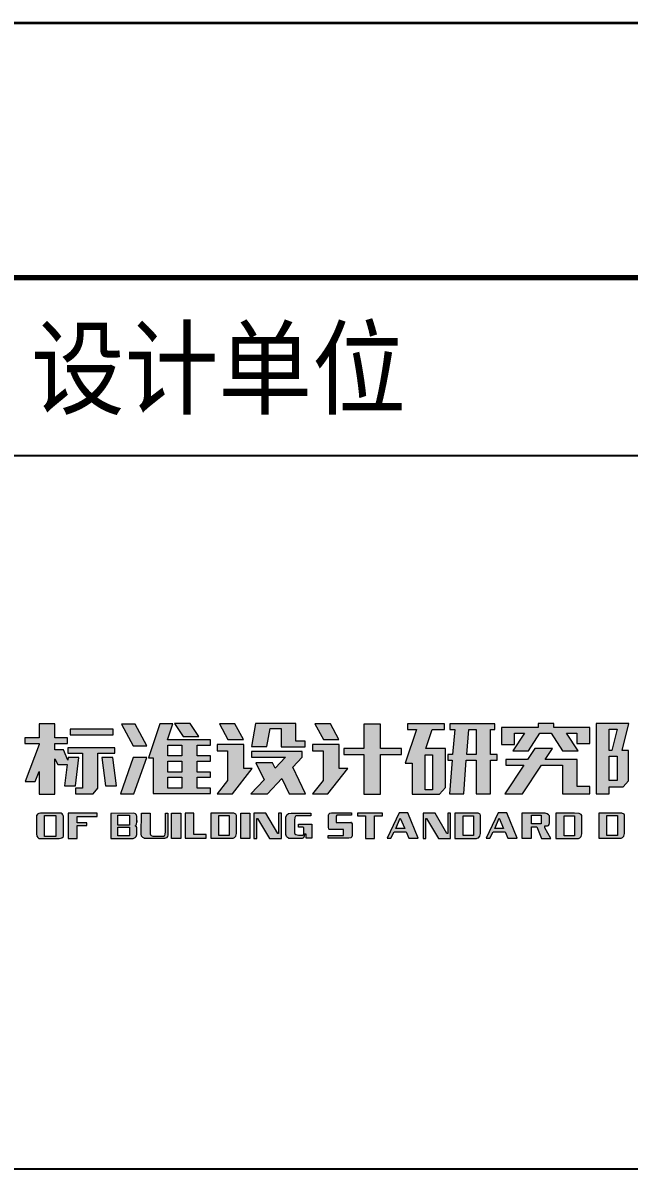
# Model space of a CAD drawing. Header units: millimetres. Extents: x 0 to 16820, y -11520 to 11880.
# Drawn here: x 13799 to 14275, y -4020 to -3120 of the extents above; entities that cross this region are included whole.
import ezdxf
from ezdxf.enums import TextEntityAlignment as Align

# ---------------------------------------------------------------- set-up
doc = ezdxf.new("R2010")
doc.units = ezdxf.units.MM
doc.header["$LTSCALE"] = 1000
doc.layers.add('图框层', color=7, linetype='Continuous')
doc.styles.add('MtXpl_', font='')
doc.styles.add('宋体', font='', dxfattribs={"width": 0.8})
doc.styles.get('MtXpl_').set_extended_font_data('SimSun')
doc.styles.get('宋体').set_extended_font_data('SimSun')

# ---------------------------------------------------------------- blocks, each defined once
blk = doc.blocks.new('*U23')
at = {"layer": '图框层'}
h = blk.add_hatch(color=256, dxfattribs=at)
h.dxf.hatch_style = 2
h.paths.add_polyline_path([(691.993, 390.041), (692.135, 391.155), (691.71, 391.155), (691.697, 391.061), (691.53, 391.454), (691.181, 391.454), (691.181, 391.714), (691.686, 391.714), (691.686, 391.937), (691.181, 391.937), (691.181, 392.48), (690.568, 392.48), (690.568, 391.937), (690.009, 391.937), (690.009, 391.714), (690.568, 391.714), (690.568, 391.671), (690.017, 390.213), (690.415, 390.213), (690.568, 390.607), (690.568, 389.723), (691.181, 389.723), (691.181, 391.111), (691.3, 390.88), (691.674, 390.88), (691.564, 390.041)])
h = blk.add_hatch(color=256, dxfattribs=at)
h.dxf.hatch_style = 2
h.paths.add_polyline_path([(693.809, 392.469), (694.269, 391.615), (694.8, 391.615), (694.341, 392.469)])
h = blk.add_hatch(color=256, dxfattribs=at)
h.dxf.hatch_style = 2
h.paths.add_polyline_path([(697.297, 391.642), (697.297, 391.848), (695.611, 391.848), (695.823, 392.48), (695.315, 392.48), (694.867, 391.14), (695.045, 391.14), (695.045, 389.742), (695.585, 389.742), (695.585, 389.742), (697.297, 389.742), (697.297, 389.949), (696.784, 389.949), (696.784, 390.382), (697.297, 390.382), (697.297, 390.589), (696.784, 390.589), (696.784, 391.021), (697.297, 391.021), (697.297, 391.228), (696.784, 391.228), (696.784, 391.642)])
h.paths.add_polyline_path([(696.171, 389.949), (695.627, 389.949), (695.627, 390.382), (696.171, 390.382)])
h.paths.add_polyline_path([(696.171, 390.589), (695.627, 390.589), (695.627, 391.021), (696.171, 391.021)])
h.paths.add_polyline_path([(696.171, 391.228), (695.627, 391.228), (695.627, 391.642), (696.171, 391.642)])
h = blk.add_hatch(color=256, dxfattribs=at)
h.dxf.hatch_style = 2
h.paths.add_polyline_path([(696.84, 391.986), (696.503, 392.496), (695.893, 392.496), (696.23, 391.986)])
h = blk.add_hatch(color=256, dxfattribs=at)
h.dxf.hatch_style = 2
h.paths.add_polyline_path([(698.598, 391.86), (698.261, 392.48), (697.651, 392.48), (697.987, 391.86)])
h = blk.add_hatch(color=256, dxfattribs=at)
h.dxf.hatch_style = 2
h.paths.add_polyline_path([(699.649, 392.304), (700.073, 392.304), (700.073, 391.795), (700.073, 391.623), (700.073, 391.584), (701.023, 391.584), (701.023, 391.795), (700.655, 391.795), (700.655, 392.304), (700.655, 392.492), (700.073, 392.492), (699.683, 392.492), (699.074, 392.492), (699.072, 392.492), (698.91, 391.588), (699.521, 391.588)])
h = blk.add_hatch(color=256, dxfattribs=at)
h.dxf.hatch_style = 2
h.paths.add_polyline_path([(702.351, 391.86), (702.014, 392.48), (701.404, 392.48), (701.74, 391.86)])
h = blk.add_hatch(color=256, dxfattribs=at)
h.dxf.hatch_style = 2
h.paths.add_polyline_path([(704.803, 391.511), (703.98, 391.511), (703.98, 392.465), (703.325, 392.465), (703.325, 391.511), (702.547, 391.511), (702.547, 391.278), (703.325, 391.278), (703.325, 389.723), (703.98, 389.723), (703.98, 391.278), (704.803, 391.278)])
h = blk.add_hatch(color=256, dxfattribs=at)
h.dxf.hatch_style = 2
h.paths.add_polyline_path([(706.012, 392.262), (706.492, 392.262), (706.492, 392.477), (705.04, 392.477), (705.04, 392.262), (705.401, 392.262), (704.955, 390.941), (705.232, 390.941), (705.232, 389.723), (706.304, 389.723), (706.534, 389.976), (706.534, 391.508), (705.757, 391.508)])
h.paths.add_polyline_path([(706.028, 391.263), (706.028, 389.888), (705.733, 389.888), (705.733, 391.263)])
h = blk.add_hatch(color=256, dxfattribs=at)
h.dxf.hatch_style = 2
h.paths.add_polyline_path([(708.303, 391.274), (708.303, 392.258), (708.472, 392.258), (708.472, 392.484), (706.702, 392.484), (706.702, 392.258), (706.899, 392.258), (706.816, 391.274), (706.633, 391.274), (706.633, 391.048), (706.798, 391.048), (706.695, 389.735), (707.25, 389.735), (707.354, 391.048), (707.744, 391.048), (707.744, 389.731), (708.303, 389.731), (708.303, 391.048), (708.564, 391.048), (708.564, 391.274)])
h.paths.add_polyline_path([(707.372, 391.274), (707.455, 392.258), (707.744, 392.258), (707.744, 391.274)])
h = blk.add_hatch(color=256, dxfattribs=at)
h.dxf.hatch_style = 2
h.paths.add_polyline_path([(712.194, 392.343), (711.696, 392.343), (710.789, 392.343), (710.789, 392.488), (710.172, 392.488), (710.172, 392.343), (709.245, 392.343), (708.74, 392.343), (708.74, 392.117), (708.74, 391.665), (709.245, 391.665), (709.245, 392.117), (709.634, 392.117), (709.188, 391.423), (709.798, 391.423), (710.245, 392.117), (710.685, 392.117), (711.132, 391.423), (711.742, 391.423), (711.295, 392.117), (711.696, 392.117), (711.696, 391.715), (712.202, 391.715), (712.202, 392.343)])
h = blk.add_hatch(color=256, dxfattribs=at)
h.dxf.hatch_style = 2
h.paths.add_polyline_path([(713.661, 392.488), (713.329, 392.488), (712.971, 392.488), (712.462, 392.488), (712.462, 392.277), (712.462, 389.731), (712.971, 389.731), (712.971, 390.01), (713.281, 390.01), (713.519, 390.01), (713.73, 390.248), (713.73, 391.439), (713.476, 391.439), (713.733, 392.488)])
h.paths.add_polyline_path([(712.971, 392.277), (713.278, 392.277), (713.071, 391.435), (712.971, 391.435)])
h.paths.add_polyline_path([(713.281, 390.252), (712.971, 390.252), (712.971, 391.213), (713.281, 391.213)])
h = blk.add_hatch(color=256, dxfattribs=at)
h.dxf.hatch_style = 2
h.paths.add_polyline_path([(693.475, 392.277), (691.79, 392.277), (691.79, 392.052), (693.475, 392.052)])
h = blk.add_hatch(color=256, dxfattribs=at)
h.dxf.hatch_style = 2
h.paths.add_polyline_path([(693.548, 391.328), (693.548, 391.538), (691.698, 391.538), (691.698, 391.328), (692.28, 391.328), (692.28, 389.949), (691.993, 389.949), (691.993, 389.731), (692.694, 389.731), (692.881, 389.961), (692.881, 391.328)])
h = blk.add_hatch(color=256, dxfattribs=at)
h.dxf.hatch_style = 2
h.paths.add_polyline_path([(698.61, 390.723), (698.61, 391.672), (698.603, 391.672), (697.975, 391.672), (697.561, 391.672), (697.561, 391.416), (697.975, 391.416), (697.975, 390.255), (697.562, 389.735), (698.161, 389.735), (698.944, 390.723)])
h = blk.add_hatch(color=256, dxfattribs=at)
h.dxf.hatch_style = 2
h.paths.add_polyline_path([(702.363, 391.672), (702.356, 391.672), (701.728, 391.672), (701.314, 391.672), (701.314, 391.416), (701.728, 391.416), (701.728, 390.255), (701.316, 389.735), (701.913, 389.735), (702.697, 390.723), (702.363, 390.723)])
h = blk.add_hatch(color=256, dxfattribs=at)
h.dxf.hatch_style = 2
h.paths.add_polyline_path([(711.715, 391.079), (711.612, 391.079), (711.129, 391.079), (710.451, 391.079), (710.736, 391.511), (710.049, 391.511), (709.764, 391.079), (708.9, 391.079), (708.9, 390.853), (709.615, 390.853), (708.872, 389.728), (709.559, 389.727), (710.302, 390.853), (711.129, 390.853), (711.129, 389.738), (711.194, 389.738), (711.715, 389.738), (712.202, 389.738), (712.202, 390.022), (711.715, 390.022)])
h = blk.add_hatch(color=256, dxfattribs=at)
h.dxf.hatch_style = 2
h.paths.add_polyline_path([(693.46, 391.155), (693.035, 391.155), (693.176, 390.041), (693.605, 390.041)])
h = blk.add_hatch(color=256, dxfattribs=at)
h.dxf.hatch_style = 2
h.paths.add_polyline_path([(693.763, 389.731), (694.295, 389.731), (694.796, 391.155), (694.265, 391.155)])
h = blk.add_hatch(color=256, dxfattribs=at)
h.dxf.hatch_style = 2
h.paths.add_polyline_path([(701.035, 389.727), (700.537, 390.785), (700.901, 391.167), (700.901, 391.397), (698.917, 391.397), (698.917, 391.167), (700.254, 391.167), (699.841, 390.734), (699.736, 390.952), (699.09, 390.952), (699.407, 390.279), (698.891, 389.738), (699.538, 389.738), (700.106, 390.334), (700.388, 389.727)])
h = blk.add_hatch(color=256, dxfattribs=at)
h.dxf.hatch_style = 2
edge = h.paths.add_edge_path()
edge.add_spline(control_points=[(691.525, 388.092), (691.525, 388.092), (691.525, 388.851), (691.525, 388.851), (691.517, 388.946), (691.422, 388.98), (691.422, 388.98), (691.422, 388.98), (690.629, 388.98), (690.629, 388.98), (690.523, 388.98), (690.469, 388.882), (690.469, 388.882), (690.469, 388.882), (690.469, 388.156), (690.469, 388.156), (690.469, 388.008), (690.557, 387.985), (690.557, 387.985), (690.557, 387.985), (691.354, 387.985), (691.354, 387.985), (691.54, 387.985), (691.525, 388.092), (691.525, 388.092)], knot_values=[0, 0, 0, 0, 1, 1, 1, 2, 2, 2, 3, 3, 3, 4, 4, 4, 5, 5, 5, 6, 6, 6, 7, 7, 7, 8, 8, 8, 8], degree=3, periodic=0)
h.paths.add_polyline_path([(691.231, 388.062), (690.786, 388.062), (690.786, 388.882), (691.231, 388.882)])
h = blk.add_hatch(color=256, dxfattribs=at)
h.dxf.hatch_style = 2
h.paths.add_polyline_path([(692.844, 388.843), (692.844, 388.98), (692.058, 388.98), (691.707, 388.98), (691.707, 388.843), (691.707, 387.985), (692.058, 387.985), (692.058, 388.483), (692.447, 388.483), (692.447, 388.592), (692.058, 388.592), (692.058, 388.843)])
h = blk.add_hatch(color=256, dxfattribs=at)
h.dxf.hatch_style = 2
edge = h.paths.add_edge_path()
edge.add_spline(control_points=[(694.337, 388.47), (694.337, 388.47), (694.404, 388.483), (694.405, 388.622), (694.405, 388.622), (694.405, 388.862), (694.405, 388.862), (694.405, 388.862), (694.394, 388.971), (694.297, 388.971), (694.297, 388.971), (693.393, 388.963), (693.393, 388.963), (693.393, 388.963), (693.393, 387.985), (693.393, 387.985), (693.393, 387.985), (694.268, 387.985), (694.268, 387.985), (694.268, 387.985), (694.406, 388.013), (694.406, 388.131), (694.406, 388.131), (694.406, 388.402), (694.406, 388.402), (694.406, 388.402), (694.399, 388.47), (694.337, 388.47)], knot_values=[0, 0, 0, 0, 1, 1, 1, 2, 2, 2, 3, 3, 3, 4, 4, 4, 5, 5, 5, 6, 6, 6, 7, 7, 7, 8, 8, 8, 9, 9, 9, 9], degree=3, periodic=0)
h.paths.add_polyline_path([(694.121, 388.08), (693.66, 388.08), (693.66, 388.43), (694.121, 388.43)])
h.paths.add_polyline_path([(694.121, 388.504), (693.66, 388.504), (693.66, 388.89), (694.121, 388.89)])
h = blk.add_hatch(color=256, dxfattribs=at)
h.dxf.hatch_style = 2
edge = h.paths.add_edge_path()
edge.add_spline(control_points=[(694.591, 388.975), (694.591, 388.975), (694.935, 388.975), (694.935, 388.975), (694.935, 388.975), (694.935, 388.172), (694.935, 388.172), (694.935, 388.172), (694.924, 388.076), (695.037, 388.076), (695.037, 388.076), (695.48, 388.076), (695.48, 388.076), (695.48, 388.076), (695.537, 388.076), (695.537, 388.241), (695.537, 388.241), (695.537, 388.975), (695.537, 388.975), (695.537, 388.975), (695.63, 388.975), (695.63, 388.975), (695.63, 388.975), (695.63, 388.13), (695.63, 388.13), (695.63, 388.13), (695.634, 387.98), (695.496, 387.98), (695.496, 387.98), (694.714, 387.98), (694.714, 387.98), (694.714, 387.98), (694.577, 388.023), (694.577, 388.156), (694.577, 388.156), (694.591, 388.975), (694.591, 388.975)], knot_values=[0, 0, 0, 0, 1, 1, 1, 2, 2, 2, 3, 3, 3, 4, 4, 4, 5, 5, 5, 6, 6, 6, 7, 7, 7, 8, 8, 8, 9, 9, 9, 10, 10, 10, 11, 11, 11, 12, 12, 12, 12], degree=3, periodic=0)
h = blk.add_hatch(color=256, dxfattribs=at)
h.dxf.hatch_style = 2
h.paths.add_polyline_path([(696.138, 387.985), (695.777, 387.985), (695.777, 388.98), (696.138, 388.98)])
h = blk.add_hatch(color=256, dxfattribs=at)
h.dxf.hatch_style = 2
h.paths.add_polyline_path([(696.647, 388.131), (696.647, 388.975), (696.309, 388.975), (696.309, 388.131), (696.309, 387.988), (696.647, 387.988), (697.138, 387.988), (697.138, 388.131)])
h = blk.add_hatch(color=256, dxfattribs=at)
h.dxf.hatch_style = 2
edge = h.paths.add_edge_path()
edge.add_spline(control_points=[(698.042, 388.977), (698.042, 388.977), (697.31, 388.977), (697.31, 388.977), (697.31, 388.977), (697.31, 387.988), (697.31, 387.988), (697.31, 387.988), (698.168, 387.988), (698.168, 387.988), (698.168, 387.988), (698.322, 387.996), (698.322, 388.173), (698.322, 388.173), (698.322, 388.865), (698.322, 388.865), (698.322, 388.865), (698.365, 389.014), (698.042, 388.977)], knot_values=[0, 0, 0, 0, 1, 1, 1, 2, 2, 2, 3, 3, 3, 4, 4, 4, 5, 5, 5, 6, 6, 6, 6], degree=3, periodic=0)
h.paths.add_polyline_path([(698.042, 388.093), (697.634, 388.093), (697.634, 388.877), (698.042, 388.877)])
h = blk.add_hatch(color=256, dxfattribs=at)
h.dxf.hatch_style = 2
h.paths.add_polyline_path([(698.853, 387.985), (698.492, 387.985), (698.492, 388.98), (698.853, 388.98)])
h = blk.add_hatch(color=256, dxfattribs=at)
h.dxf.hatch_style = 2
h.paths.add_polyline_path([(699.98, 388.968), (699.98, 388.17), (699.947, 388.17), (699.481, 388.98), (699.01, 388.98), (699.016, 388.968), (699.01, 388.968), (699.01, 387.985), (699.124, 387.985), (699.124, 388.769), (699.149, 388.769), (699.615, 387.985), (699.98, 387.985), (700.007, 387.985), (700.095, 387.985), (700.095, 388.968)])
h = blk.add_hatch(color=256, dxfattribs=at)
h.dxf.hatch_style = 2
edge = h.paths.add_edge_path()
edge.add_spline(control_points=[(700.267, 388.824), (700.267, 388.824), (700.309, 388.98), (700.473, 388.98), (700.473, 388.98), (701.25, 388.98), (701.25, 388.98), (701.25, 388.98), (701.25, 388.866), (701.25, 388.866), (701.25, 388.866), (700.674, 388.866), (700.674, 388.866), (700.674, 388.866), (700.606, 388.882), (700.606, 388.702), (700.606, 388.702), (700.606, 388.21), (700.606, 388.21), (700.606, 388.21), (700.579, 388.115), (700.759, 388.115), (700.759, 388.115), (700.941, 388.115), (700.941, 388.115), (700.941, 388.115), (700.972, 388.104), (700.972, 388.226), (700.972, 388.226), (700.972, 388.363), (700.972, 388.363), (700.972, 388.363), (701.013, 388.428), (700.869, 388.428), (700.869, 388.428), (700.759, 388.428), (700.759, 388.428), (700.759, 388.428), (700.759, 388.547), (700.759, 388.547), (700.759, 388.547), (701.285, 388.547), (701.285, 388.547), (701.285, 388.547), (701.285, 387.991), (701.285, 387.991), (701.285, 387.991), (701.06, 387.991), (701.06, 387.991), (701.06, 387.991), (701.06, 388.145), (701.06, 388.145), (701.06, 388.145), (700.999, 388.145), (700.999, 388.145), (700.999, 388.145), (700.976, 387.985), (700.911, 387.985), (700.911, 387.985), (700.385, 387.985), (700.385, 387.985), (700.385, 387.985), (700.267, 388.016), (700.267, 388.131), (700.267, 388.131), (700.267, 388.824), (700.267, 388.824)], knot_values=[0, 0, 0, 0, 1, 1, 1, 2, 2, 2, 3, 3, 3, 4, 4, 4, 5, 5, 5, 6, 6, 6, 7, 7, 7, 8, 8, 8, 9, 9, 9, 10, 10, 10, 11, 11, 11, 12, 12, 12, 13, 13, 13, 14, 14, 14, 15, 15, 15, 16, 16, 16, 17, 17, 17, 18, 18, 18, 19, 19, 19, 20, 20, 20, 21, 21, 21, 22, 22, 22, 22], degree=3, periodic=0)
h = blk.add_hatch(color=256, dxfattribs=at)
h.dxf.hatch_style = 2
edge = h.paths.add_edge_path()
edge.add_spline(control_points=[(702.051, 388.986), (702.051, 388.986), (702.843, 388.986), (702.843, 388.986), (702.843, 388.986), (702.843, 388.891), (702.843, 388.891), (702.843, 388.891), (702.265, 388.891), (702.265, 388.891), (702.265, 388.891), (702.235, 388.862), (702.235, 388.862), (702.235, 388.862), (702.235, 388.613), (702.235, 388.613), (702.235, 388.613), (702.843, 388.613), (702.843, 388.613), (702.843, 388.613), (702.813, 388.613), (702.813, 388.613), (702.813, 388.613), (702.874, 388.614), (702.874, 388.487), (702.874, 388.487), (702.874, 388.098), (702.874, 388.098), (702.874, 388.098), (702.867, 387.991), (702.738, 387.991), (702.738, 387.991), (701.925, 387.991), (701.925, 387.991), (701.925, 387.991), (701.925, 388.091), (701.925, 388.091), (701.925, 388.091), (702.524, 388.091), (702.524, 388.091), (702.524, 388.091), (702.524, 388.334), (702.524, 388.334), (702.524, 388.334), (701.974, 388.334), (701.974, 388.334), (701.974, 388.334), (701.94, 388.342), (701.94, 388.423), (701.94, 388.423), (701.94, 388.88), (701.94, 388.88), (701.94, 388.88), (701.945, 388.986), (702.051, 388.986)], knot_values=[0, 0, 0, 0, 1, 1, 1, 2, 2, 2, 3, 3, 3, 4, 4, 4, 5, 5, 5, 6, 6, 6, 7, 7, 7, 8, 8, 8, 9, 9, 9, 10, 10, 10, 11, 11, 11, 12, 12, 12, 13, 13, 13, 14, 14, 14, 15, 15, 15, 16, 16, 16, 17, 17, 17, 18, 18, 18, 18], degree=3, periodic=0)
h = blk.add_hatch(color=256, dxfattribs=at)
h.dxf.hatch_style = 2
h.paths.add_polyline_path([(704.055, 388.98), (703.083, 388.98), (703.083, 388.874), (703.392, 388.874), (703.392, 387.985), (703.741, 387.985), (703.741, 388.874), (704.055, 388.874)])
h = blk.add_hatch(color=256, dxfattribs=at)
h.dxf.hatch_style = 2
h.paths.add_polyline_path([(705.052, 388.986), (704.717, 388.986), (704.242, 387.991), (704.383, 387.991), (704.525, 388.242), (704.989, 388.242), (705.089, 387.991), (705.467, 387.991)])
h.paths.add_polyline_path([(704.581, 388.371), (704.757, 388.774), (704.932, 388.371)])
h = blk.add_hatch(color=256, dxfattribs=at)
h.dxf.hatch_style = 2
h.paths.add_polyline_path([(706.623, 388.968), (706.623, 388.17), (706.589, 388.17), (706.124, 388.98), (705.654, 388.98), (705.659, 388.968), (705.654, 388.968), (705.654, 387.985), (705.767, 387.985), (705.767, 388.769), (705.791, 388.769), (706.258, 387.985), (706.623, 387.985), (706.649, 387.985), (706.738, 387.985), (706.738, 388.968)])
h = blk.add_hatch(color=256, dxfattribs=at)
h.dxf.hatch_style = 2
edge = h.paths.add_edge_path()
edge.add_spline(control_points=[(707.633, 388.975), (707.633, 388.975), (706.902, 388.975), (706.902, 388.975), (706.902, 388.975), (706.902, 387.985), (706.902, 387.985), (706.902, 387.985), (707.759, 387.985), (707.759, 387.985), (707.759, 387.985), (707.914, 387.993), (707.914, 388.17), (707.914, 388.17), (707.914, 388.862), (707.914, 388.862), (707.914, 388.862), (707.956, 389.011), (707.633, 388.975)], knot_values=[0, 0, 0, 0, 1, 1, 1, 2, 2, 2, 3, 3, 3, 4, 4, 4, 5, 5, 5, 6, 6, 6, 6], degree=3, periodic=0)
h.paths.add_polyline_path([(707.633, 388.091), (707.225, 388.091), (707.225, 388.874), (707.633, 388.874)])
h = blk.add_hatch(color=256, dxfattribs=at)
h.dxf.hatch_style = 2
h.paths.add_polyline_path([(708.941, 388.986), (708.607, 388.986), (708.131, 387.991), (708.272, 387.991), (708.415, 388.242), (708.878, 388.242), (708.979, 387.991), (709.355, 387.991)])
h.paths.add_polyline_path([(708.469, 388.371), (708.647, 388.774), (708.821, 388.371)])
h = blk.add_hatch(color=256, dxfattribs=at)
h.dxf.hatch_style = 2
edge = h.paths.add_edge_path()
edge.add_spline(control_points=[(710.44, 388.394), (710.44, 388.394), (710.44, 388.473), (710.44, 388.473), (710.44, 388.473), (710.532, 388.473), (710.532, 388.473), (710.532, 388.473), (710.624, 388.491), (710.624, 388.589), (710.624, 388.589), (710.624, 388.857), (710.624, 388.857), (710.624, 388.857), (710.59, 388.971), (710.446, 388.971), (710.446, 388.971), (709.537, 388.971), (709.537, 388.971), (709.537, 388.971), (709.537, 387.986), (709.537, 387.986), (709.537, 387.986), (709.909, 387.986), (709.909, 387.986), (709.909, 387.986), (709.909, 388.44), (709.909, 388.44), (709.909, 388.44), (710.12, 388.44), (710.12, 388.44), (710.12, 388.44), (710.309, 387.985), (710.309, 387.985), (710.309, 387.985), (710.681, 387.985), (710.681, 387.985), (710.681, 387.985), (710.44, 388.394), (710.44, 388.394)], knot_values=[0, 0, 0, 0, 1, 1, 1, 2, 2, 2, 3, 3, 3, 4, 4, 4, 5, 5, 5, 6, 6, 6, 7, 7, 7, 8, 8, 8, 9, 9, 9, 10, 10, 10, 11, 11, 11, 12, 12, 12, 13, 13, 13, 13], degree=3, periodic=0)
h.paths.add_polyline_path([(710.296, 388.553), (709.921, 388.553), (709.921, 388.894), (710.296, 388.894)])
h = blk.add_hatch(color=256, dxfattribs=at)
h.dxf.hatch_style = 2
edge = h.paths.add_edge_path()
edge.add_spline(control_points=[(711.608, 388.969), (711.608, 388.969), (710.876, 388.969), (710.876, 388.969), (710.876, 388.969), (710.876, 387.98), (710.876, 387.98), (710.876, 387.98), (711.733, 387.98), (711.733, 387.98), (711.733, 387.98), (711.887, 387.988), (711.887, 388.165), (711.887, 388.165), (711.887, 388.857), (711.887, 388.857), (711.887, 388.857), (711.93, 389.006), (711.608, 388.969)], knot_values=[0, 0, 0, 0, 1, 1, 1, 2, 2, 2, 3, 3, 3, 4, 4, 4, 5, 5, 5, 6, 6, 6, 6], degree=3, periodic=0)
h.paths.add_polyline_path([(711.608, 388.086), (711.199, 388.086), (711.199, 388.87), (711.608, 388.87)])
h = blk.add_hatch(color=256, dxfattribs=at)
h.dxf.hatch_style = 2
edge = h.paths.add_edge_path()
edge.add_spline(control_points=[(713.288, 388.98), (713.288, 388.98), (712.557, 388.98), (712.557, 388.98), (712.557, 388.98), (712.557, 387.989), (712.557, 387.989), (712.557, 387.989), (713.414, 387.989), (713.414, 387.989), (713.414, 387.989), (713.569, 387.998), (713.569, 388.176), (713.569, 388.176), (713.569, 388.868), (713.569, 388.868), (713.569, 388.868), (713.611, 389.017), (713.288, 388.98)], knot_values=[0, 0, 0, 0, 1, 1, 1, 2, 2, 2, 3, 3, 3, 4, 4, 4, 5, 5, 5, 6, 6, 6, 6], degree=3, periodic=0)
h.paths.add_polyline_path([(713.288, 388.096), (712.88, 388.096), (712.88, 388.88), (713.288, 388.88)])
at = {"layer": '图框层', "color": 4, "lineweight": 35}
blk.add_line((0, 420), (743, 420), dxfattribs=at)
at = {"layer": '图框层', "color": 0, "linetype": 'Continuous', "lineweight": 70}
blk.add_line((25, 410), (733, 410), dxfattribs=at)
at = {"layer": '图框层', "lineweight": 0}
for p, q in [((663, 410), (733, 410)), ((691.181, 392.48), (690.568, 392.48)), ((690.568, 392.48), (690.568, 391.937)), ((691.181, 391.937), (691.181, 392.48)), ((693.809, 392.469), (694.269, 391.615)), ((694.341, 392.469), (693.809, 392.469)), ((694.8, 391.615), (694.341, 392.469)), ((695.315, 392.48), (694.867, 391.14)), ((695.823, 392.48), (695.315, 392.48)), ((695.611, 391.848), (695.823, 392.48)), ((696.503, 392.496), (695.893, 392.496)), ((695.893, 392.496), (696.23, 391.986)), ((696.84, 391.986), (696.503, 392.496)), ((698.261, 392.48), (697.651, 392.48)), ((697.651, 392.48), (697.987, 391.86)), ((698.598, 391.86), (698.261, 392.48)), ((699.072, 392.492), (698.91, 391.588)), ((699.074, 392.492), (699.072, 392.492)), ((699.683, 392.492), (699.074, 392.492)), ((700.073, 392.492), (699.683, 392.492)), ((700.655, 392.492), (700.073, 392.492)), ((700.655, 392.304), (700.655, 392.492)), ((702.014, 392.48), (701.404, 392.48)), ((701.404, 392.48), (701.74, 391.86)), ((702.351, 391.86), (702.014, 392.48)), ((703.98, 392.465), (703.325, 392.465)), ((703.325, 392.465), (703.325, 391.511)), ((703.98, 391.511), (703.98, 392.465)), ((706.492, 392.477), (705.04, 392.477)), ((705.04, 392.477), (705.04, 392.262)), ((706.492, 392.262), (706.492, 392.477)), ((708.472, 392.484), (706.702, 392.484)), ((706.702, 392.484), (706.702, 392.258)), ((708.472, 392.258), (708.472, 392.484)), ((710.789, 392.488), (710.172, 392.488)), ((710.172, 392.488), (710.172, 392.343)), ((710.789, 392.343), (710.789, 392.488)), ((712.971, 392.488), (712.462, 392.488)), ((712.462, 392.488), (712.462, 392.277)), ((713.329, 392.488), (712.971, 392.488)), ((713.661, 392.488), (713.329, 392.488)), ((713.476, 391.439), (713.733, 392.488)), ((713.733, 392.488), (713.661, 392.488)), ((693.475, 392.277), (691.79, 392.277)), ((691.79, 392.277), (691.79, 392.052)), ((691.79, 392.052), (693.475, 392.052)), ((693.475, 392.052), (693.475, 392.277)), ((696.23, 391.986), (696.84, 391.986)), ((699.521, 391.588), (699.649, 392.304)), ((699.649, 392.304), (700.073, 392.304)), ((700.073, 392.304), (700.073, 391.795)), ((700.655, 391.795), (700.655, 392.304)), ((705.401, 392.262), (704.955, 390.941)), ((705.04, 392.262), (705.401, 392.262)), ((705.757, 391.508), (706.012, 392.262)), ((706.012, 392.262), (706.492, 392.262)), ((706.702, 392.258), (706.899, 392.258)), ((706.899, 392.258), (706.816, 391.274)), ((707.372, 391.274), (707.455, 392.258)), ((707.455, 392.258), (707.744, 392.258)), ((707.744, 392.258), (707.744, 391.274)), ((708.303, 391.274), (708.303, 392.258)), ((708.303, 392.258), (708.472, 392.258)), ((709.245, 392.343), (708.74, 392.343)), ((708.74, 392.343), (708.74, 392.117)), ((708.74, 392.117), (708.74, 391.665)), ((709.634, 392.117), (709.188, 391.423)), ((710.172, 392.343), (709.245, 392.343)), ((709.245, 391.665), (709.245, 392.117)), ((709.245, 392.117), (709.634, 392.117)), ((709.798, 391.423), (710.245, 392.117)), ((710.245, 392.117), (710.685, 392.117)), ((710.685, 392.117), (711.132, 391.423)), ((711.696, 392.343), (710.789, 392.343)), ((711.742, 391.423), (711.295, 392.117)), ((711.295, 392.117), (711.696, 392.117)), ((712.194, 392.343), (711.696, 392.343)), ((711.696, 392.117), (711.696, 391.715)), ((712.202, 392.343), (712.194, 392.343)), ((712.202, 391.715), (712.202, 392.343)), ((712.462, 392.277), (712.462, 389.731)), ((712.971, 392.277), (713.278, 392.277)), ((712.971, 391.435), (712.971, 392.277)), ((713.278, 392.277), (713.071, 391.435)), ((690.568, 391.937), (690.009, 391.937)), ((690.009, 391.937), (690.009, 391.714)), ((690.009, 391.714), (690.568, 391.714)), ((690.568, 391.671), (690.017, 390.213)), ((690.568, 391.714), (690.568, 391.671)), ((691.686, 391.937), (691.181, 391.937)), ((691.181, 391.454), (691.181, 391.714)), ((691.181, 391.714), (691.686, 391.714)), ((691.686, 391.714), (691.686, 391.937)), ((693.548, 391.538), (691.698, 391.538)), ((691.698, 391.538), (691.698, 391.328)), ((693.548, 391.328), (693.548, 391.538)), ((694.269, 391.615), (694.8, 391.615)), ((697.297, 391.848), (695.611, 391.848)), ((695.627, 391.228), (695.627, 391.642)), ((695.627, 391.642), (696.171, 391.642)), ((696.171, 391.642), (696.171, 391.228)), ((696.784, 391.228), (696.784, 391.642)), ((696.784, 391.642), (697.297, 391.642)), ((697.297, 391.642), (697.297, 391.848)), ((697.975, 391.672), (697.561, 391.672)), ((697.561, 391.672), (697.561, 391.416)), ((698.603, 391.672), (697.975, 391.672)), ((697.987, 391.86), (698.598, 391.86)), ((698.61, 391.672), (698.603, 391.672)), ((698.61, 390.723), (698.61, 391.672)), ((698.91, 391.588), (699.521, 391.588)), ((700.073, 391.795), (700.073, 391.623)), ((700.073, 391.623), (700.073, 391.584)), ((700.073, 391.584), (701.023, 391.584)), ((701.023, 391.795), (700.655, 391.795)), ((701.023, 391.584), (701.023, 391.795)), ((701.728, 391.672), (701.314, 391.672)), ((701.314, 391.672), (701.314, 391.416)), ((702.356, 391.672), (701.728, 391.672)), ((701.74, 391.86), (702.351, 391.86)), ((702.363, 391.672), (702.356, 391.672)), ((702.363, 390.723), (702.363, 391.672)), ((703.325, 391.511), (702.547, 391.511)), ((702.547, 391.511), (702.547, 391.278)), ((704.803, 391.511), (703.98, 391.511)), ((704.803, 391.278), (704.803, 391.511)), ((706.534, 391.508), (705.757, 391.508)), ((706.534, 389.976), (706.534, 391.508)), ((708.74, 391.665), (709.245, 391.665)), ((710.049, 391.511), (709.764, 391.079)), ((710.736, 391.511), (710.049, 391.511)), ((710.451, 391.079), (710.736, 391.511)), ((711.696, 391.715), (712.202, 391.715)), ((691.53, 391.454), (691.181, 391.454)), ((691.181, 389.723), (691.181, 391.111)), ((691.181, 391.111), (691.3, 390.88)), ((691.697, 391.061), (691.53, 391.454)), ((691.71, 391.155), (691.697, 391.061)), ((691.698, 391.328), (692.28, 391.328)), ((692.135, 391.155), (691.71, 391.155)), ((691.993, 390.041), (692.135, 391.155)), ((692.28, 391.328), (692.28, 389.949)), ((692.881, 389.961), (692.881, 391.328)), ((692.881, 391.328), (693.548, 391.328)), ((693.46, 391.155), (693.035, 391.155)), ((693.035, 391.155), (693.176, 390.041)), ((693.605, 390.041), (693.46, 391.155)), ((694.265, 391.155), (693.763, 389.731)), ((694.796, 391.155), (694.265, 391.155)), ((694.295, 389.731), (694.796, 391.155)), ((694.867, 391.14), (695.045, 391.14)), ((695.045, 391.14), (695.045, 389.742)), ((696.171, 391.228), (695.627, 391.228)), ((697.297, 391.228), (696.784, 391.228)), ((697.297, 391.021), (697.297, 391.228)), ((697.561, 391.416), (697.975, 391.416)), ((697.975, 391.416), (697.975, 390.255)), ((700.901, 391.397), (698.917, 391.397)), ((698.917, 391.397), (698.917, 391.167)), ((698.917, 391.167), (700.254, 391.167)), ((700.254, 391.167), (699.841, 390.734)), ((700.537, 390.785), (700.901, 391.167)), ((700.901, 391.167), (700.901, 391.397)), ((701.314, 391.416), (701.728, 391.416)), ((701.728, 391.416), (701.728, 390.255)), ((702.547, 391.278), (703.325, 391.278)), ((703.325, 391.278), (703.325, 389.723)), ((703.98, 389.723), (703.98, 391.278)), ((703.98, 391.278), (704.803, 391.278)), ((705.733, 389.888), (705.733, 391.263)), ((705.733, 391.263), (706.028, 391.263)), ((706.028, 391.263), (706.028, 389.888)), ((706.816, 391.274), (706.633, 391.274)), ((706.633, 391.274), (706.633, 391.048)), ((707.744, 391.274), (707.372, 391.274)), ((708.564, 391.274), (708.303, 391.274)), ((708.564, 391.048), (708.564, 391.274)), ((709.764, 391.079), (708.9, 391.079)), ((708.9, 391.079), (708.9, 390.853)), ((709.188, 391.423), (709.798, 391.423)), ((711.129, 391.079), (710.451, 391.079)), ((711.612, 391.079), (711.129, 391.079)), ((711.132, 391.423), (711.742, 391.423)), ((711.715, 391.079), (711.612, 391.079)), ((711.715, 390.022), (711.715, 391.079)), ((713.071, 391.435), (712.971, 391.435)), ((712.971, 390.252), (712.971, 391.213)), ((712.971, 391.213), (713.281, 391.213)), ((713.281, 391.213), (713.281, 390.252)), ((713.73, 391.439), (713.476, 391.439)), ((713.73, 390.248), (713.73, 391.439)), ((690.415, 390.213), (690.568, 390.607)), ((690.568, 390.607), (690.568, 389.723)), ((691.3, 390.88), (691.674, 390.88)), ((691.674, 390.88), (691.564, 390.041)), ((695.627, 390.589), (695.627, 391.021)), ((695.627, 391.021), (696.171, 391.021)), ((696.171, 391.021), (696.171, 390.589)), ((696.784, 390.589), (696.784, 391.021)), ((696.784, 391.021), (697.297, 391.021)), ((698.161, 389.735), (698.944, 390.723)), ((698.944, 390.723), (698.61, 390.723)), ((699.736, 390.952), (699.09, 390.952)), ((699.09, 390.952), (699.407, 390.279)), ((699.841, 390.734), (699.736, 390.952)), ((701.035, 389.727), (700.537, 390.785)), ((701.913, 389.735), (702.697, 390.723)), ((702.697, 390.723), (702.363, 390.723)), ((704.955, 390.941), (705.232, 390.941)), ((705.232, 390.941), (705.232, 389.723)), ((706.633, 391.048), (706.798, 391.048)), ((706.798, 391.048), (706.695, 389.735)), ((707.25, 389.735), (707.354, 391.048)), ((707.354, 391.048), (707.744, 391.048)), ((707.744, 391.048), (707.744, 389.731)), ((708.303, 389.731), (708.303, 391.048)), ((708.303, 391.048), (708.564, 391.048)), ((709.615, 390.853), (708.872, 389.728)), ((708.9, 390.853), (709.615, 390.853)), ((709.559, 389.727), (710.302, 390.853)), ((710.302, 390.853), (711.129, 390.853)), ((711.129, 390.853), (711.129, 389.738)), ((690.017, 390.213), (690.415, 390.213)), ((696.171, 390.589), (695.627, 390.589)), ((695.627, 389.949), (695.627, 390.382)), ((695.627, 390.382), (696.171, 390.382)), ((696.171, 390.382), (696.171, 389.949)), ((697.297, 390.589), (696.784, 390.589)), ((696.784, 389.949), (696.784, 390.382)), ((696.784, 390.382), (697.297, 390.382)), ((697.297, 390.382), (697.297, 390.589)), ((697.975, 390.255), (697.562, 389.735)), ((699.407, 390.279), (698.891, 389.738)), ((699.538, 389.738), (700.106, 390.334)), ((700.106, 390.334), (700.388, 389.727)), ((701.728, 390.255), (701.316, 389.735)), ((713.281, 390.252), (712.971, 390.252)), ((713.519, 390.01), (713.73, 390.248)), ((690.568, 389.723), (691.181, 389.723)), ((691.564, 390.041), (691.993, 390.041)), ((692.28, 389.949), (691.993, 389.949)), ((691.993, 389.949), (691.993, 389.731)), ((691.993, 389.731), (692.694, 389.731)), ((692.694, 389.731), (692.881, 389.961)), ((693.176, 390.041), (693.605, 390.041)), ((693.763, 389.731), (694.295, 389.731)), ((695.045, 389.742), (695.585, 389.742)), ((695.585, 389.742), (695.585, 389.742)), ((695.585, 389.742), (697.297, 389.742)), ((696.171, 389.949), (695.627, 389.949)), ((697.297, 389.949), (696.784, 389.949)), ((697.297, 389.742), (697.297, 389.949)), ((697.562, 389.735), (698.161, 389.735)), ((698.891, 389.738), (699.538, 389.738)), ((700.388, 389.727), (701.035, 389.727)), ((701.316, 389.735), (701.913, 389.735)), ((703.325, 389.723), (703.98, 389.723)), ((705.232, 389.723), (706.304, 389.723)), ((706.028, 389.888), (705.733, 389.888)), ((706.304, 389.723), (706.534, 389.976)), ((706.695, 389.735), (707.25, 389.735)), ((707.744, 389.731), (708.303, 389.731)), ((708.872, 389.728), (709.559, 389.727)), ((711.129, 389.738), (711.194, 389.738)), ((711.194, 389.738), (711.715, 389.738)), ((712.202, 390.022), (711.715, 390.022)), ((711.715, 389.738), (712.202, 389.738)), ((712.202, 389.738), (712.202, 390.022)), ((712.462, 389.731), (712.971, 389.731)), ((712.971, 389.731), (712.971, 390.01)), ((712.971, 390.01), (713.281, 390.01)), ((713.281, 390.01), (713.519, 390.01)), ((690.786, 388.062), (690.786, 388.882)), ((690.786, 388.882), (691.231, 388.882)), ((691.231, 388.882), (691.231, 388.062)), ((692.058, 388.98), (691.707, 388.98)), ((691.707, 388.98), (691.707, 388.843)), ((691.707, 388.843), (691.707, 387.985)), ((692.844, 388.98), (692.058, 388.98)), ((692.058, 388.592), (692.058, 388.843)), ((692.058, 388.843), (692.844, 388.843)), ((692.844, 388.843), (692.844, 388.98)), ((693.66, 388.504), (693.66, 388.89)), ((693.66, 388.89), (694.121, 388.89)), ((694.121, 388.89), (694.121, 388.504)), ((695.777, 387.985), (695.777, 388.98)), ((695.777, 388.98), (696.138, 388.98)), ((696.138, 388.98), (696.138, 387.985)), ((696.647, 388.975), (696.309, 388.975)), ((696.309, 388.975), (696.309, 388.131)), ((696.647, 388.131), (696.647, 388.975)), ((697.634, 388.093), (697.634, 388.877)), ((697.634, 388.877), (698.042, 388.877)), ((698.042, 388.877), (698.042, 388.093)), ((698.492, 387.985), (698.492, 388.98)), ((698.492, 388.98), (698.853, 388.98)), ((698.853, 388.98), (698.853, 387.985)), ((699.481, 388.98), (699.01, 388.98)), ((699.01, 388.98), (699.016, 388.968)), ((699.016, 388.968), (699.01, 388.968)), ((699.01, 388.968), (699.01, 387.985)), ((699.947, 388.17), (699.481, 388.98)), ((699.98, 388.968), (699.98, 388.17)), ((700.095, 388.968), (699.98, 388.968)), ((700.095, 387.985), (700.095, 388.968)), ((704.055, 388.98), (703.083, 388.98)), ((703.083, 388.98), (703.083, 388.874)), ((703.083, 388.874), (703.392, 388.874)), ((703.392, 388.874), (703.392, 387.985)), ((703.741, 387.985), (703.741, 388.874)), ((703.741, 388.874), (704.055, 388.874)), ((704.055, 388.874), (704.055, 388.98)), ((704.717, 388.986), (704.242, 387.991)), ((705.052, 388.986), (704.717, 388.986)), ((705.467, 387.991), (705.052, 388.986)), ((706.124, 388.98), (705.654, 388.98)), ((705.654, 388.98), (705.659, 388.968)), ((705.659, 388.968), (705.654, 388.968)), ((705.654, 388.968), (705.654, 387.985)), ((706.589, 388.17), (706.124, 388.98)), ((706.623, 388.968), (706.623, 388.17)), ((706.738, 388.968), (706.623, 388.968)), ((706.738, 387.985), (706.738, 388.968)), ((707.225, 388.091), (707.225, 388.874)), ((707.225, 388.874), (707.633, 388.874)), ((707.633, 388.874), (707.633, 388.091)), ((708.607, 388.986), (708.131, 387.991)), ((708.941, 388.986), (708.607, 388.986)), ((709.355, 387.991), (708.941, 388.986)), ((709.921, 388.553), (709.921, 388.894)), ((709.921, 388.894), (710.296, 388.894)), ((710.296, 388.894), (710.296, 388.553)), ((711.199, 388.086), (711.199, 388.87)), ((711.199, 388.87), (711.608, 388.87)), ((711.608, 388.87), (711.608, 388.086)), ((712.88, 388.096), (712.88, 388.88)), ((712.88, 388.88), (713.288, 388.88)), ((713.288, 388.88), (713.288, 388.096)), ((692.447, 388.592), (692.058, 388.592)), ((692.058, 387.985), (692.058, 388.483)), ((692.058, 388.483), (692.447, 388.483)), ((692.447, 388.483), (692.447, 388.592)), ((694.121, 388.504), (693.66, 388.504)), ((693.66, 388.08), (693.66, 388.43)), ((693.66, 388.43), (694.121, 388.43)), ((694.121, 388.43), (694.121, 388.08)), ((694.405, 388.614), (694.405, 388.616)), ((699.124, 387.985), (699.124, 388.769)), ((699.124, 388.769), (699.149, 388.769)), ((699.149, 388.769), (699.615, 387.985)), ((704.581, 388.371), (704.757, 388.774)), ((704.932, 388.371), (704.581, 388.371)), ((704.757, 388.774), (704.932, 388.371)), ((705.767, 387.985), (705.767, 388.769)), ((705.767, 388.769), (705.791, 388.769)), ((705.791, 388.769), (706.258, 387.985)), ((708.469, 388.371), (708.647, 388.774)), ((708.821, 388.371), (708.469, 388.371)), ((708.647, 388.774), (708.821, 388.371)), ((710.296, 388.553), (709.921, 388.553)), ((691.231, 388.062), (690.786, 388.062)), ((691.707, 387.985), (692.058, 387.985)), ((694.121, 388.08), (693.66, 388.08)), ((696.138, 387.985), (695.777, 387.985)), ((696.309, 388.131), (696.309, 387.988)), ((696.309, 387.988), (696.647, 387.988)), ((697.138, 388.131), (696.647, 388.131)), ((696.647, 387.988), (697.138, 387.988)), ((697.138, 387.988), (697.138, 388.131)), ((698.042, 388.093), (697.634, 388.093)), ((698.853, 387.985), (698.492, 387.985)), ((699.01, 387.985), (699.124, 387.985)), ((699.615, 387.985), (699.98, 387.985)), ((699.98, 388.17), (699.947, 388.17)), ((699.98, 387.985), (700.007, 387.985)), ((700.007, 387.985), (700.095, 387.985)), ((703.392, 387.985), (703.741, 387.985)), ((704.242, 387.991), (704.383, 387.991)), ((704.383, 387.991), (704.525, 388.242)), ((704.525, 388.242), (704.989, 388.242)), ((704.989, 388.242), (705.089, 387.991)), ((705.089, 387.991), (705.467, 387.991)), ((705.654, 387.985), (705.767, 387.985)), ((706.258, 387.985), (706.623, 387.985)), ((706.623, 388.17), (706.589, 388.17)), ((706.623, 387.985), (706.649, 387.985)), ((706.649, 387.985), (706.738, 387.985)), ((707.633, 388.091), (707.225, 388.091)), ((708.131, 387.991), (708.272, 387.991)), ((708.272, 387.991), (708.415, 388.242)), ((708.415, 388.242), (708.878, 388.242)), ((708.878, 388.242), (708.979, 387.991)), ((708.979, 387.991), (709.355, 387.991)), ((711.608, 388.086), (711.199, 388.086)), ((713.288, 388.096), (712.88, 388.096))]:
    blk.add_line(p, q, dxfattribs=at)
at = {"layer": '图框层', "color": 7}
for p, q in [((733, 403), (663, 403)), ((733, 403), (663, 403)), ((733, 375), (663, 375))]:
    blk.add_line(p, q, dxfattribs=at)
at = {"layer": '图框层', "lineweight": 0}
for points in [[(690.629, 388.98), (690.523, 388.98), (690.469, 388.882), (690.469, 388.882)], [(690.469, 388.882), (690.469, 388.882), (690.469, 388.156), (690.469, 388.156)], [(691.422, 388.98), (691.422, 388.98), (690.629, 388.98), (690.629, 388.98)], [(691.525, 388.851), (691.517, 388.946), (691.422, 388.98), (691.422, 388.98)], [(691.525, 388.092), (691.525, 388.092), (691.525, 388.851), (691.525, 388.851)], [(694.297, 388.971), (694.297, 388.971), (693.393, 388.963), (693.393, 388.963)], [(693.393, 388.963), (693.393, 388.963), (693.393, 387.985), (693.393, 387.985)], [(694.405, 388.862), (694.405, 388.862), (694.394, 388.971), (694.297, 388.971)], [(694.405, 388.622), (694.405, 388.622), (694.405, 388.862), (694.405, 388.862)], [(694.577, 388.156), (694.577, 388.156), (694.591, 388.975), (694.591, 388.975)], [(694.591, 388.975), (694.591, 388.975), (694.935, 388.975), (694.935, 388.975)], [(694.935, 388.975), (694.935, 388.975), (694.935, 388.172), (694.935, 388.172)], [(695.537, 388.241), (695.537, 388.241), (695.537, 388.975), (695.537, 388.975)], [(695.537, 388.975), (695.537, 388.975), (695.63, 388.975), (695.63, 388.975)], [(695.63, 388.975), (695.63, 388.975), (695.63, 388.13), (695.63, 388.13)], [(698.042, 388.977), (698.042, 388.977), (697.31, 388.977), (697.31, 388.977)], [(697.31, 388.977), (697.31, 388.977), (697.31, 387.988), (697.31, 387.988)], [(698.322, 388.865), (698.322, 388.865), (698.365, 389.014), (698.042, 388.977)], [(698.322, 388.173), (698.322, 388.173), (698.322, 388.865), (698.322, 388.865)], [(700.267, 388.824), (700.267, 388.824), (700.309, 388.98), (700.473, 388.98)], [(700.267, 388.131), (700.267, 388.131), (700.267, 388.824), (700.267, 388.824)], [(700.473, 388.98), (700.473, 388.98), (701.25, 388.98), (701.25, 388.98)], [(700.674, 388.866), (700.674, 388.866), (700.606, 388.882), (700.606, 388.702)], [(701.25, 388.866), (701.25, 388.866), (700.674, 388.866), (700.674, 388.866)], [(701.25, 388.98), (701.25, 388.98), (701.25, 388.866), (701.25, 388.866)], [(701.94, 388.88), (701.94, 388.88), (701.945, 388.986), (702.051, 388.986)], [(701.94, 388.423), (701.94, 388.423), (701.94, 388.88), (701.94, 388.88)], [(702.051, 388.986), (702.051, 388.986), (702.843, 388.986), (702.843, 388.986)], [(702.265, 388.891), (702.265, 388.891), (702.235, 388.862), (702.235, 388.862)], [(702.235, 388.862), (702.235, 388.862), (702.235, 388.613), (702.235, 388.613)], [(702.843, 388.891), (702.843, 388.891), (702.265, 388.891), (702.265, 388.891)], [(702.843, 388.986), (702.843, 388.986), (702.843, 388.891), (702.843, 388.891)], [(707.633, 388.975), (707.633, 388.975), (706.902, 388.975), (706.902, 388.975)], [(706.902, 388.975), (706.902, 388.975), (706.902, 387.985), (706.902, 387.985)], [(707.914, 388.862), (707.914, 388.862), (707.956, 389.011), (707.633, 388.975)], [(707.914, 388.17), (707.914, 388.17), (707.914, 388.862), (707.914, 388.862)], [(710.446, 388.971), (710.446, 388.971), (709.537, 388.971), (709.537, 388.971)], [(709.537, 388.971), (709.537, 388.971), (709.537, 387.986), (709.537, 387.986)], [(710.624, 388.857), (710.624, 388.857), (710.59, 388.971), (710.446, 388.971)], [(710.624, 388.589), (710.624, 388.589), (710.624, 388.857), (710.624, 388.857)], [(711.608, 388.969), (711.608, 388.969), (710.876, 388.969), (710.876, 388.969)], [(710.876, 388.969), (710.876, 388.969), (710.876, 387.98), (710.876, 387.98)], [(711.887, 388.857), (711.887, 388.857), (711.93, 389.006), (711.608, 388.969)], [(711.887, 388.165), (711.887, 388.165), (711.887, 388.857), (711.887, 388.857)], [(713.288, 388.98), (713.288, 388.98), (712.557, 388.98), (712.557, 388.98)], [(712.557, 388.98), (712.557, 388.98), (712.557, 387.989), (712.557, 387.989)], [(713.569, 388.868), (713.569, 388.868), (713.611, 389.017), (713.288, 388.98)], [(713.569, 388.176), (713.569, 388.176), (713.569, 388.868), (713.569, 388.868)], [(694.337, 388.47), (694.337, 388.47), (694.404, 388.483), (694.405, 388.622)], [(694.406, 388.402), (694.406, 388.402), (694.399, 388.47), (694.337, 388.47)], [(694.405, 388.622), (694.405, 388.622), (694.405, 388.616), (694.405, 388.616)], [(694.405, 388.616), (694.405, 388.616), (694.405, 388.619), (694.405, 388.622)], [(694.406, 388.131), (694.406, 388.131), (694.406, 388.402), (694.406, 388.402)], [(700.606, 388.702), (700.606, 388.702), (700.606, 388.21), (700.606, 388.21)], [(700.759, 388.428), (700.759, 388.428), (700.759, 388.547), (700.759, 388.547)], [(700.759, 388.547), (700.759, 388.547), (701.285, 388.547), (701.285, 388.547)], [(700.869, 388.428), (700.869, 388.428), (700.759, 388.428), (700.759, 388.428)], [(700.972, 388.363), (700.972, 388.363), (701.013, 388.428), (700.869, 388.428)], [(700.972, 388.226), (700.972, 388.226), (700.972, 388.363), (700.972, 388.363)], [(701.285, 388.547), (701.285, 388.547), (701.285, 387.991), (701.285, 387.991)], [(701.974, 388.334), (701.974, 388.334), (701.94, 388.342), (701.94, 388.423)], [(702.235, 388.613), (702.235, 388.613), (702.843, 388.613), (702.843, 388.613)], [(702.813, 388.613), (702.813, 388.613), (702.874, 388.614), (702.874, 388.487)], [(702.843, 388.613), (702.843, 388.613), (702.813, 388.613), (702.813, 388.613)], [(702.874, 388.487), (702.874, 388.487), (702.874, 388.098), (702.874, 388.098)], [(709.909, 387.986), (709.909, 387.986), (709.909, 388.44), (709.909, 388.44)], [(709.909, 388.44), (709.909, 388.44), (710.12, 388.44), (710.12, 388.44)], [(710.12, 388.44), (710.12, 388.44), (710.309, 387.985), (710.309, 387.985)], [(710.44, 388.394), (710.44, 388.394), (710.44, 388.473), (710.44, 388.473)], [(710.44, 388.473), (710.44, 388.473), (710.532, 388.473), (710.532, 388.473)], [(710.681, 387.985), (710.681, 387.985), (710.44, 388.394), (710.44, 388.394)], [(710.532, 388.473), (710.532, 388.473), (710.624, 388.491), (710.624, 388.589)], [(690.469, 388.156), (690.469, 388.008), (690.557, 387.985), (690.557, 387.985)], [(690.557, 387.985), (690.557, 387.985), (691.354, 387.985), (691.354, 387.985)], [(691.354, 387.985), (691.54, 387.985), (691.525, 388.092), (691.525, 388.092)], [(693.393, 387.985), (693.393, 387.985), (694.268, 387.985), (694.268, 387.985)], [(694.268, 387.985), (694.268, 387.985), (694.406, 388.013), (694.406, 388.131)], [(694.714, 387.98), (694.714, 387.98), (694.577, 388.023), (694.577, 388.156)], [(695.496, 387.98), (695.496, 387.98), (694.714, 387.98), (694.714, 387.98)], [(694.935, 388.172), (694.935, 388.172), (694.924, 388.076), (695.037, 388.076)], [(695.037, 388.076), (695.037, 388.076), (695.48, 388.076), (695.48, 388.076)], [(695.48, 388.076), (695.48, 388.076), (695.537, 388.076), (695.537, 388.241)], [(695.63, 388.13), (695.63, 388.13), (695.634, 387.98), (695.496, 387.98)], [(697.31, 387.988), (697.31, 387.988), (698.168, 387.988), (698.168, 387.988)], [(698.168, 387.988), (698.168, 387.988), (698.322, 387.996), (698.322, 388.173)], [(700.385, 387.985), (700.385, 387.985), (700.267, 388.016), (700.267, 388.131)], [(700.911, 387.985), (700.911, 387.985), (700.385, 387.985), (700.385, 387.985)], [(700.606, 388.21), (700.606, 388.21), (700.579, 388.115), (700.759, 388.115)], [(700.759, 388.115), (700.759, 388.115), (700.941, 388.115), (700.941, 388.115)], [(700.999, 388.145), (700.999, 388.145), (700.976, 387.985), (700.911, 387.985)], [(700.941, 388.115), (700.941, 388.115), (700.972, 388.104), (700.972, 388.226)], [(701.06, 388.145), (701.06, 388.145), (700.999, 388.145), (700.999, 388.145)], [(701.06, 387.991), (701.06, 387.991), (701.06, 388.145), (701.06, 388.145)], [(701.285, 387.991), (701.285, 387.991), (701.06, 387.991), (701.06, 387.991)], [(701.925, 387.991), (701.925, 387.991), (701.925, 388.091), (701.925, 388.091)], [(701.925, 388.091), (701.925, 388.091), (702.524, 388.091), (702.524, 388.091)], [(702.738, 387.991), (702.738, 387.991), (701.925, 387.991), (701.925, 387.991)], [(702.524, 388.334), (702.524, 388.334), (701.974, 388.334), (701.974, 388.334)], [(702.524, 388.091), (702.524, 388.091), (702.524, 388.334), (702.524, 388.334)], [(702.874, 388.098), (702.874, 388.098), (702.867, 387.991), (702.738, 387.991)], [(706.902, 387.985), (706.902, 387.985), (707.759, 387.985), (707.759, 387.985)], [(707.759, 387.985), (707.759, 387.985), (707.914, 387.993), (707.914, 388.17)], [(709.537, 387.986), (709.537, 387.986), (709.909, 387.986), (709.909, 387.986)], [(710.309, 387.985), (710.309, 387.985), (710.681, 387.985), (710.681, 387.985)], [(710.876, 387.98), (710.876, 387.98), (711.733, 387.98), (711.733, 387.98)], [(711.733, 387.98), (711.733, 387.98), (711.887, 387.988), (711.887, 388.165)], [(712.557, 387.989), (712.557, 387.989), (713.414, 387.989), (713.414, 387.989)], [(713.414, 387.989), (713.414, 387.989), (713.569, 387.998), (713.569, 388.176)]]:
    blk.add_open_spline(points, degree=3, dxfattribs=at)
blk.add_open_spline([(694.405, 388.622), (694.405, 388.622), (694.406, 388.622), (694.406, 388.624), (694.406, 388.747), (694.405, 388.649), (694.405, 388.622)], degree=3, knots=[0, 0, 0, 0, 1, 1, 1, 2, 2, 2, 2], dxfattribs=at)
at = {"layer": '图框层', "color": 7, "style": 'MtXpl_', "width": 0.9}
blk.add_text('设计单位', height=3, dxfattribs=at).set_placement((690.247, 404.941))
at = {"layer": '图框层', "style": '宋体', "width": 0.8}
blk.add_attdef('合作设计单位', text='', height=3, dxfattribs=at).set_placement((698, 354), align=Align.MIDDLE_CENTER)
at = {"layer": '图框层', "style": '宋体'}
for tag, p in [('制图人', (695.5, 230.5)), ('设计人', (695.5, 223.5)), ('专业负责人', (695.5, 216.5)), ('设计主持人', (695.5, 209.5)), ('项目经理', (695.5, 202.5)), ('校对', (695.5, 195.5)), ('审核', (695.5, 188.5)), ('审定', (695.5, 181.5)), ('版号1', (671.507, 97.5)), ('版号1日期', (688.507, 97.5)), ('版号1内容', (706.507, 97.5)), ('版号1修改人', (723.507, 97.5)), ('版号2', (671.507, 90.5)), ('版号2日期', (688.507, 90.5)), ('版号2内容', (706.507, 90.5)), ('版号2修改人', (723.507, 90.5)), ('版号3', (671.507, 83.5)), ('版号3日期', (688.507, 83.5)), ('版号3内容', (706.507, 83.5)), ('版号3修改人', (723.507, 83.5)), ('工程名称', (706.5, 73)), ('子项名称', (706.626, 58.967)), ('设计号', (689, 48.5)), ('专业', (724, 48.5)), ('图名', (706.626, 37.903)), ('图号', (706.626, 23.953)), ('阶段', (689, 13.5)), ('日期', (724, 13.5))]:
    blk.add_attdef(tag, text='', height=2.5, dxfattribs=at).set_placement(p, align=Align.MIDDLE_CENTER)

msp = doc.modelspace()

# ---------------------------------------------------------------- block references
at = {"xscale": 20, "yscale": 20, "zscale": 20}
msp.add_blockref('*U23', (0.03683, -11520.00255), dxfattribs=at)

doc.saveas('drawing.dxf')
